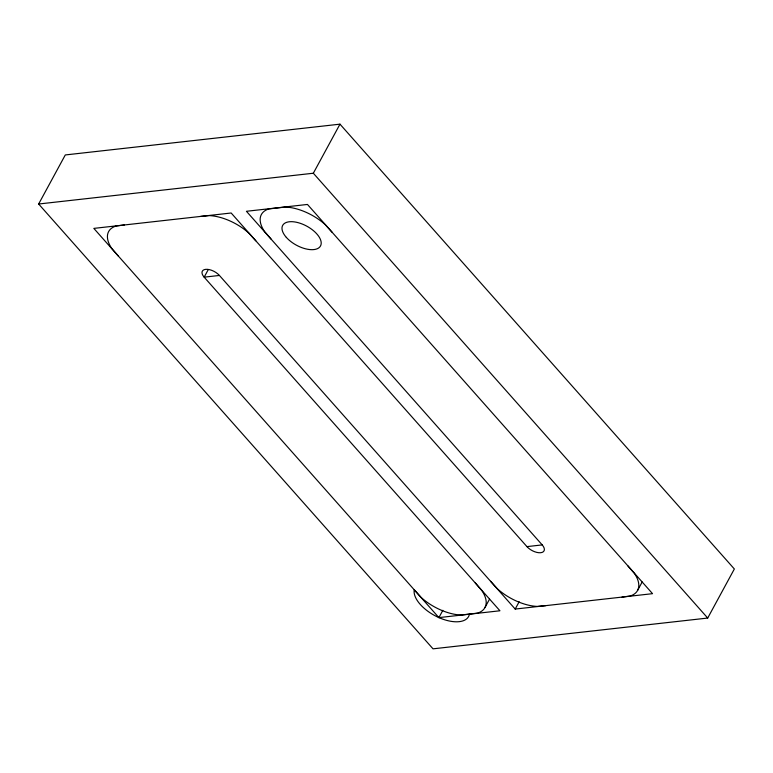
<?xml version="1.0" encoding="UTF-8"?>
<svg xmlns="http://www.w3.org/2000/svg" width="773" height="773" viewBox="0 0 773 773"><rect width="100%" height="100%" fill="white"/><g stroke="black" fill="none" stroke-linecap="round" stroke-linejoin="round"><path stroke-width="1.16" d="M38.65 204.014L65.29 154.948L339.975 124.163L734.35 568.986L707.71 618.052L433.025 648.837L38.65 204.014L313.336 173.229L707.71 618.052M208.121 269.845L204.159 277.159L499.938 610.776L438.9 617.608L93.823 228.393L231.166 213L526.944 546.617A10.764 5.411 28.5 0 0 540.733 552.714A10.764 5.411 28.5 0 0 542.202 544.907L246.423 211.29L307.461 204.449L652.538 593.674L515.195 609.066L219.416 275.449A10.764 5.411 28.5 0 0 205.628 269.352A10.764 5.411 28.5 0 0 204.159 277.159L219.416 275.449M313.336 173.229L339.975 124.163M475.289 582.968L481.821 590.533A38.292 19.267 28.5 0 1 477.569 613.115L461.027 615.028A38.061 19.151 28.5 0 1 421.063 597.365L414.251 589.809A30.447 15.315 28.5 0 0 438.9 617.608L442.861 610.303M485.038 607.433L489.57 599.085M515.195 609.066L519.166 601.752M637.638 590.33L642.179 581.982M200.642 216.421L209.029 215.59A38.061 19.151 28.5 0 1 249.003 233.253L255.815 240.799M545.719 605.645L537.303 606.419A38.292 19.267 28.5 0 1 497.397 588.784L490.546 581.257M526.944 546.617L542.202 544.907M622.023 597.094L630.179 596.012A38.292 19.267 28.5 0 0 634.42 573.431L627.898 565.865M124.337 224.972L116.124 225.996A38.061 19.151 28.5 0 0 111.863 248.616L118.472 256.192M271.072 239.089L264.54 231.533A38.292 19.267 28.5 0 1 268.791 208.942L285.334 207.038A38.061 19.151 28.5 0 1 325.298 224.701L332.11 232.248M469.414 614.187A30.447 15.315 28.5 0 1 438.9 617.608M286.329 237.379A21.528 10.832 28.5 0 0 319.896 246.858A21.528 10.832 28.5 0 0 298.552 222.779A21.528 10.832 28.5 0 0 286.329 237.379"/></g></svg>
